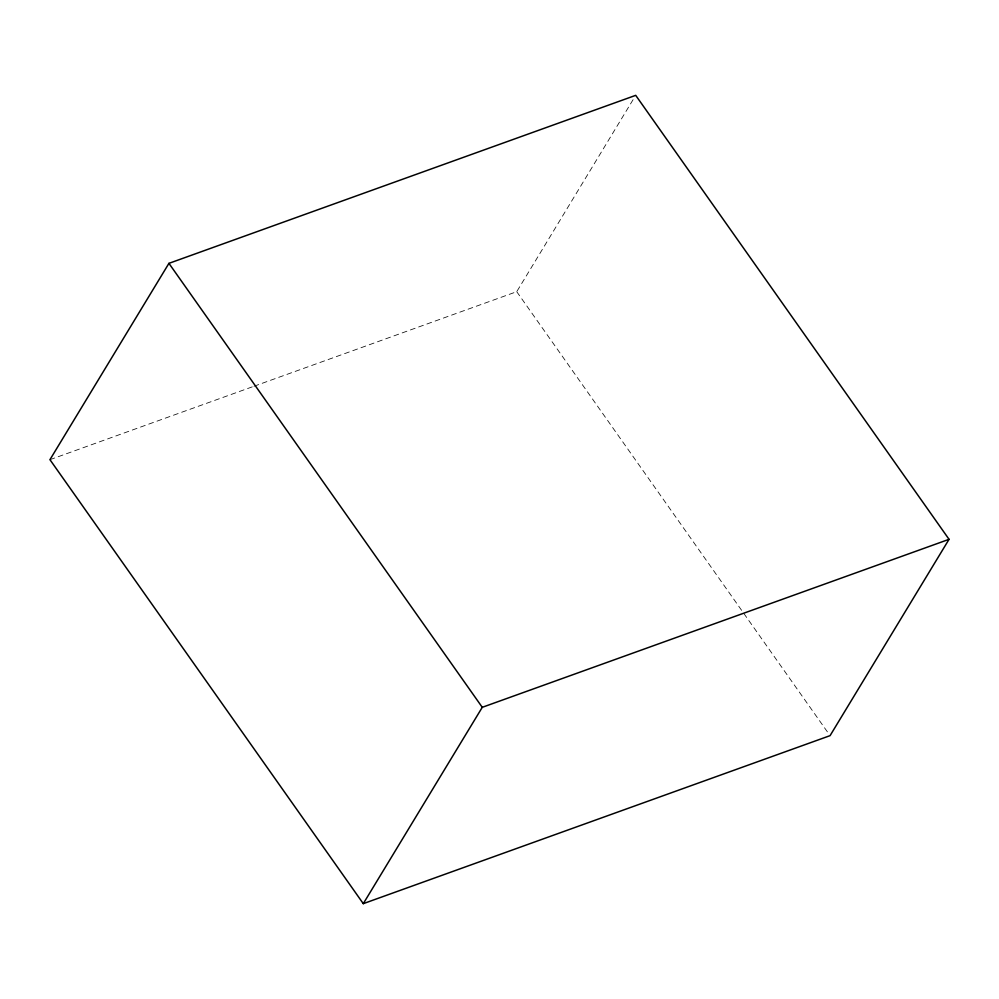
<?xml version="1.0" encoding="UTF-8"?>
<svg xmlns="http://www.w3.org/2000/svg" width="999" height="999" viewBox="0 0 999 999"><rect width="100%" height="100%" fill="white"/><g stroke="black" fill="none" stroke-linecap="round" stroke-linejoin="round"><path stroke-width="0.75" stroke-dasharray="5 3.75" d="M253.983 386.251L516.733 291.683L634.103 98.002M49.95 459.677L252.522 386.775M516.733 291.683L829.182 734.39"/><path stroke-width="1.5" d="M168.931 263.349L49.95 459.677L363.286 903.658L830.069 735.651L949.05 539.323L635.714 95.342L168.931 263.349L482.267 707.317L363.286 903.658M482.267 707.317L949.05 539.323"/></g></svg>
